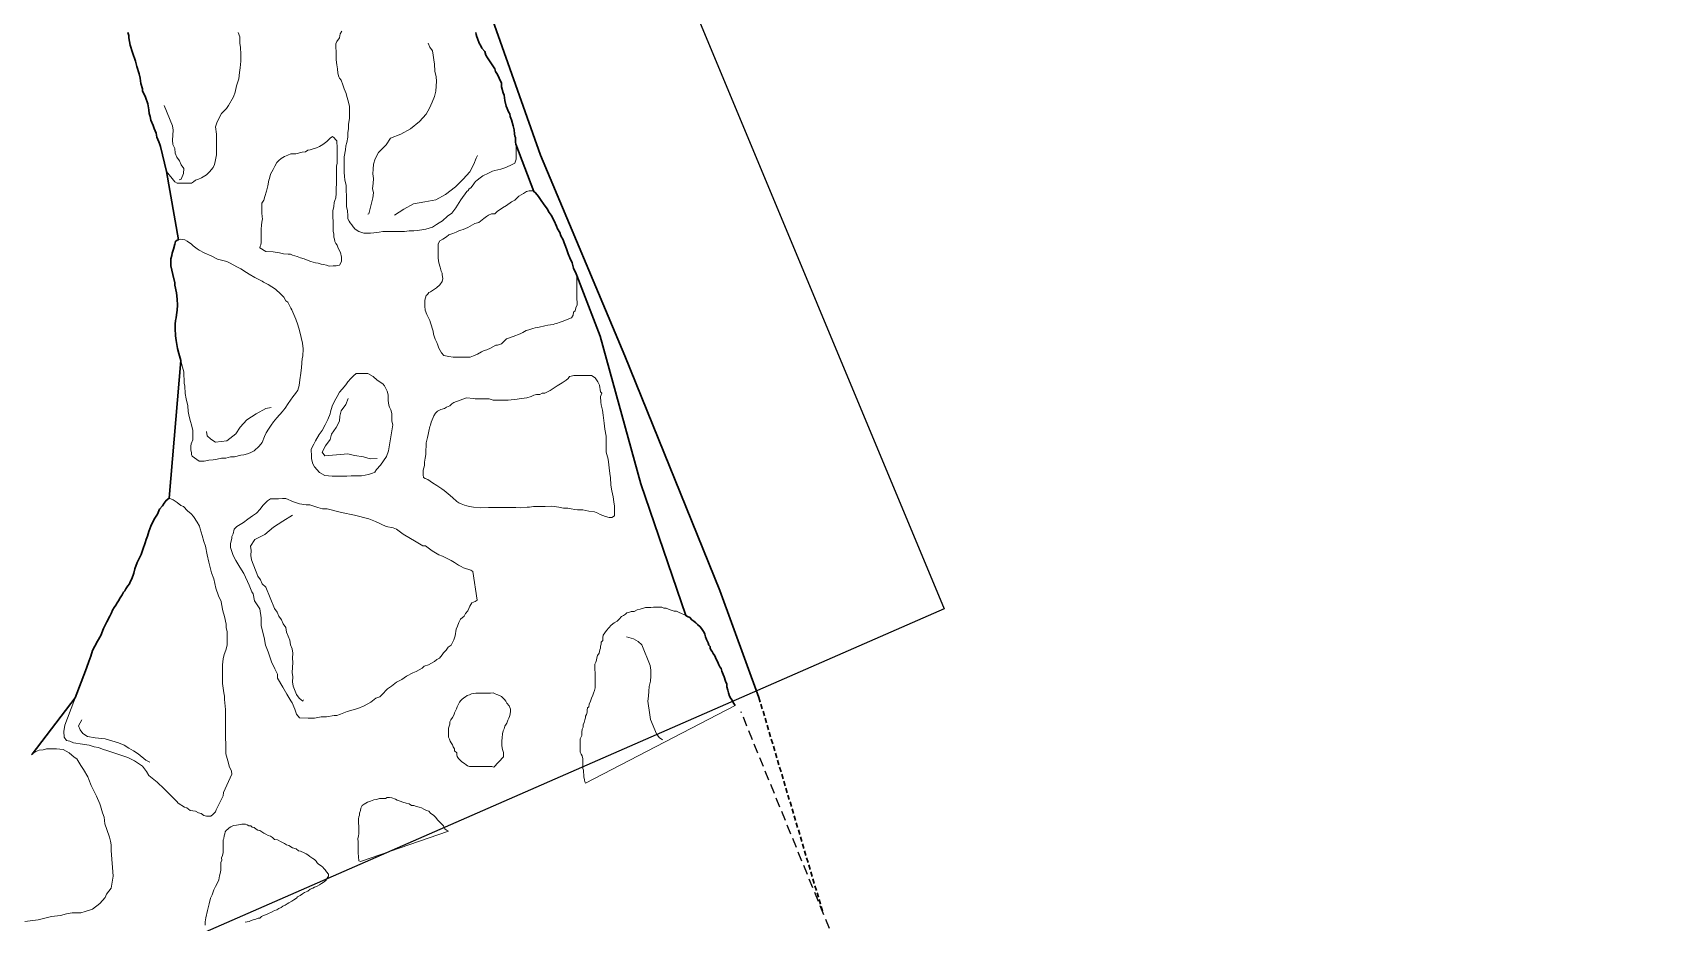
# Model space of a CAD drawing. Header units: millimetres. Extents: x -3113 to 15022, y -19591 to 4665.
# Drawn here: x 3356 to 5506, y -4431 to -3268 of the extents above; entities that cross this region are included whole.
import ezdxf

# ---------------------------------------------------------------- set-up
doc = ezdxf.new("R2010")
doc.units = ezdxf.units.MM
doc.header["$XCLIPFRAME"] = 2
doc.linetypes.add('HIDDEN', pattern=[9.525, 6.35, -3.175])
doc.linetypes.add('HIDDENX2', pattern=[19.05, 12.7, -6.35])
for name, color, linetype, lineweight in [('0A-detail', 7, 'Continuous', 18), ('0A-detail-detail', 7, 'Continuous', 13), ('0T-footprint', 251, 'Continuous', 30), ('0T-proposed', 7, 'Continuous', 25), ('0T-walltop', 7, 'Continuous', 30)]:
    doc.layers.add(name, color=color, linetype=linetype, lineweight=lineweight)
picture_1 = doc.add_image_def('image1.tif', size_in_pixel=(6668, 8809))

msp = doc.modelspace()

# ---------------------------------------------------------------- linework, layer by layer
at = {"layer": '0A-detail'}
for points in [[(3936.3, -3267.1), (3936.7, -3269.7), (3937.6, -3272.6), (3938.4, -3275.1), (3940.6, -3281.1), (3942.7, -3284.4), (3944, -3287.7), (3947.9, -3292), (3949.2, -3296.6), (3951.4, -3300.4), (3956.5, -3308), (3960.8, -3314.7), (3961.7, -3318.1), (3963.5, -3320.7), (3965.2, -3324), (3966.8, -3326.9), (3969.5, -3333.3), (3969.5, -3338.3), (3972.1, -3346), (3973, -3349.3), (3973.9, -3356.1), (3975.7, -3363.7), (3979.5, -3371.7), (3980.8, -3373.8), (3980.9, -3377.2), (3983, -3381.5), (3984.8, -3389.1), (3986.1, -3394.6), (3986.6, -3399.6), (3987, -3402.6), (3987.9, -3404.6), (3988, -3408), (3988, -3410.5), (3988.4, -3413.1), (3988.8, -3416.6), (3988.9, -3421.6), (3988.9, -3425.3), (3988.9, -3429.2), (3989, -3433), (3988.2, -3435.5), (3987.3, -3438.1), (3985.2, -3439), (3981, -3441.1), (3973.9, -3444.2), (3968.7, -3445.9), (3961.2, -3447.7), (3957.8, -3448.5), (3955.2, -3449.8), (3952.7, -3451.1), (3945.1, -3454.6), (3941.8, -3457.2), (3938, -3460.6), (3935.9, -3462.2), (3934.3, -3463.9), (3932.6, -3466.6), (3929.6, -3470.4), (3927.5, -3471.7), (3926.2, -3473.8), (3924.2, -3475.3), (3916.7, -3486.2), (3910, -3496.4), (3906.2, -3501.9), (3904.5, -3503.6), (3899.1, -3507.5), (3892.3, -3513.4), (3888.1, -3516.1), (3884.8, -3518.6), (3879.3, -3522), (3870.8, -3524.7), (3865.4, -3525.6), (3859.4, -3526.4), (3855.2, -3526.5), (3849, -3526.5), (3842.9, -3527.5), (3836.6, -3527.5), (3828.9, -3527.6), (3823.9, -3527.6), (3814.6, -3527.7), (3809.5, -3528.6), (3802.7, -3529.5), (3798.4, -3529.6), (3794.2, -3529.6), (3789.6, -3529.6), (3783.2, -3527.6), (3778.1, -3524.7), (3775.6, -3521.3), (3773.8, -3518.8), (3771.7, -3516.2), (3770.4, -3514.1), (3768.7, -3511.2), (3768.6, -3506.9), (3768.2, -3500.2), (3766.8, -3495.2), (3766.8, -3490.9), (3766.7, -3485.9), (3766.7, -3479.9), (3766.6, -3474.9), (3766.6, -3466.8), (3764.8, -3460.5), (3764.4, -3455), (3763.9, -3450.3), (3763.9, -3445.3), (3763.8, -3438), (3763.7, -3430), (3765.4, -3420.7), (3766.1, -3415.6), (3767.5, -3411.3), (3768.6, -3404.2), (3768.6, -3398.6), (3769.3, -3392.6), (3769.3, -3387.5), (3770.9, -3379.1), (3770.9, -3376.1), (3770.8, -3371.5), (3770.8, -3368.9), (3770.7, -3363.8), (3769, -3356.7), (3767.2, -3351.1), (3766.4, -3347), (3763.7, -3340.7), (3762.1, -3335.6), (3759.8, -3329.7), (3757.7, -3327.1), (3756.9, -3325), (3755.6, -3320.4), (3755.1, -3314.5), (3754.2, -3309.5), (3753.3, -3303.1), (3753.3, -3299.7), (3753.2, -3296.3), (3753.2, -3292.1), (3753.1, -3286.6), (3753.1, -3281.9), (3754.3, -3279), (3757.5, -3274.2), (3758.5, -3269.1), (3760.6, -3265.3)], [(3625.3, -3267), (3627.2, -3272.8), (3627.3, -3281.4), (3628.3, -3286.3), (3628.4, -3295.9), (3628.4, -3298.3), (3628.5, -3304.6), (3627.6, -3313.2), (3626.7, -3319.5), (3625.8, -3327.7), (3623, -3336.9), (3621.2, -3345.1), (3618.8, -3351.4), (3612.6, -3362.5), (3609.8, -3366.4), (3603.1, -3373.2), (3597.4, -3383.9), (3595.6, -3390.6), (3596.7, -3400.2), (3596.8, -3409.4), (3596.8, -3416.6), (3596.9, -3423.4), (3596.9, -3427.2), (3595, -3435.9), (3594.1, -3439.7), (3592.2, -3443.6), (3587.4, -3449.5), (3583.6, -3453.3), (3576.9, -3457.3), (3573, -3459.2), (3569.2, -3460.2), (3566.8, -3462.7), (3563.9, -3464.1), (3559.6, -3464.1), (3554.8, -3464.2), (3550, -3464.2), (3545.1, -3464.3), (3542.2, -3462.4), (3531.5, -3449), (3523.5, -3416.3), (3522.6, -3413.5), (3521.1, -3410.1), (3518.6, -3404.3), (3517.7, -3399), (3515.1, -3392.8), (3513.7, -3388.9), (3510.7, -3381.8), (3509.8, -3376.9), (3508.7, -3373.1), (3508.4, -3368.3), (3506.7, -3360.6), (3503.7, -3351.9), (3499.7, -3343.3), (3499.7, -3340.9), (3497.8, -3333.7), (3496.7, -3327), (3495.7, -3321.2), (3492.3, -3311.6), (3490.8, -3304.8), (3486.8, -3293.3), (3483.8, -3283.7), (3481.8, -3274.1), (3481.8, -3271.2), (3480.8, -3267.3)], [(3354.6, -4212.5), (3356.8, -4210.3), (3360.1, -4208.1), (3364.5, -4206.4), (3369.9, -4205.8), (3374.3, -4204.6), (3380.8, -4204.6), (3387.4, -4204.5), (3396.2, -4205.5), (3404, -4209.9), (3410.5, -4215.3), (3413.9, -4217.5), (3419.4, -4226.2), (3422.8, -4231.6), (3428.4, -4241.4), (3429.5, -4244.7), (3432.9, -4252.4), (3439.5, -4266.5), (3444, -4276.4), (3445.1, -4279.2), (3447.4, -4288.4), (3449.6, -4293.9), (3450.8, -4302.6), (3453.1, -4310.3), (3456.5, -4320.1), (3458.1, -4325.6), (3458.8, -4330), (3458.8, -4333.3), (3458.8, -4337.7), (3461.3, -4371.1), (3458.7, -4387), (3452.8, -4394.6), (3451.1, -4399), (3444.1, -4406.8), (3434.3, -4414.6), (3425, -4417.5), (3419, -4419.1), (3415.1, -4419.2), (3411.3, -4419.2), (3408, -4419.2), (3400.4, -4420.4), (3392.7, -4422.6), (3380.6, -4423.8), (3363.2, -4428.3), (3345.7, -4430.7)], [(3581.9, -4435.3), (3581.9, -4431), (3582.8, -4425.7), (3585, -4416), (3587, -4407.4), (3589, -4399.9), (3591.2, -4395.6), (3593.2, -4389.3), (3595.4, -4384.8), (3597.4, -4380.6), (3600, -4375.8), (3600.6, -4370.9), (3601.6, -4367.8), (3602.6, -4363.5), (3602.6, -4360.3), (3602.5, -4357), (3602.5, -4353.3), (3603.6, -4350.1), (3603.5, -4347.4), (3604.6, -4344.2), (3605.6, -4340.4), (3605.5, -4335.6), (3605.5, -4331.9), (3605.5, -4329.2), (3605.4, -4325.9), (3605.4, -4323.8), (3606.5, -4321.7), (3606.8, -4318.2), (3607.6, -4315.8), (3608, -4313.1), (3609.6, -4311.5), (3612.1, -4309.2), (3613.3, -4307.8), (3615.5, -4306.7), (3619.2, -4304.8), (3623, -4304.5), (3625.6, -4304.1), (3629.8, -4303.3), (3632.5, -4303.3), (3634.6, -4303.3), (3636.8, -4303.9), (3639, -4305.3), (3641.7, -4305.3), (3643.3, -4307), (3646, -4307.5), (3648.6, -4309.6), (3650.8, -4311.1), (3653.5, -4311.6), (3656.1, -4313.3), (3658.8, -4314.9), (3661.5, -4316.4), (3664.3, -4318), (3667.5, -4319), (3670.1, -4320.7), (3672.8, -4323.2), (3676.5, -4323.8), (3681.4, -4326.4), (3685.7, -4328.5), (3688.4, -4330.1), (3691.6, -4331.2), (3696.4, -4334.3), (3701.2, -4335.3), (3704, -4338), (3706.6, -4338.4), (3711.5, -4340.7), (3714.1, -4342.1), (3716.3, -4343.1), (3718.9, -4345.3), (3722.7, -4348.1), (3724.9, -4349.5), (3727.1, -4351.6), (3728.7, -4353.7), (3730.3, -4355.3), (3733.5, -4357.5), (3735.9, -4359.4), (3737.4, -4361.2), (3738.9, -4362.7), (3740.9, -4365.4), (3743.2, -4368.6), (3743.3, -4371.3), (3741.7, -4373.9), (3740.1, -4376.6), (3737.5, -4378.7), (3734.2, -4381), (3731.6, -4382.6), (3728.4, -4384.2), (3725.2, -4385.4), (3722.6, -4387), (3719.4, -4388), (3716.1, -4390.7), (3712, -4392.4), (3709.3, -4394.5), (3706.3, -4396.3), (3702.9, -4398.4), (3701.3, -4400), (3698.1, -4402.1), (3695.5, -4403.8), (3691.2, -4406), (3689.1, -4407.6), (3686.4, -4409.2), (3683.7, -4410.3), (3681.5, -4412.3), (3678.4, -4413.6), (3675.8, -4415.2), (3672.6, -4416.2), (3669.4, -4418), (3664.1, -4420.6), (3660.9, -4421.8), (3658.2, -4422.8), (3655.5, -4423.9), (3653.5, -4426), (3651.4, -4426), (3648.1, -4427.6), (3644.9, -4428.3), (3642.2, -4429.4), (3639.6, -4430.4), (3636.9, -4431.1), (3634.2, -4431.6)]]:
    msp.add_lwpolyline(points, dxfattribs=at)
for points in [[(3745.6, -3405.6), (3748.7, -3403.3), (3750.7, -3405), (3752.6, -3407.1), (3754.1, -3408.7), (3754.5, -3418.5), (3754.6, -3425.9), (3754.7, -3432.1), (3754.7, -3438.3), (3753.6, -3441.9), (3753.6, -3448.1), (3753.7, -3454.9), (3753.7, -3458.6), (3753.8, -3464.1), (3753.5, -3471.6), (3753.3, -3477.7), (3752.7, -3483.3), (3751.5, -3487), (3750.9, -3489.7), (3750.3, -3495), (3749.2, -3500.5), (3749.2, -3507.7), (3749.3, -3515.9), (3749.4, -3522.7), (3749.4, -3527.6), (3750.1, -3530.7), (3750.1, -3535), (3751, -3537.8), (3751.6, -3540.6), (3753, -3543.4), (3754.5, -3545.5), (3756, -3549.2), (3759.2, -3555), (3760.2, -3561.2), (3760.3, -3564.2), (3760.3, -3567), (3757.5, -3571.7), (3753.5, -3572.7), (3749.6, -3572.7), (3744.2, -3572.8), (3740.5, -3571.8), (3736.8, -3570.9), (3733.8, -3570.4), (3729.7, -3569.2), (3726.4, -3568.5), (3720.2, -3566.8), (3716.8, -3565.6), (3711.5, -3563.2), (3706.8, -3562), (3702.2, -3560.4), (3696, -3558.4), (3693.6, -3557.3), (3690.5, -3557.1), (3684.3, -3556.6), (3679.4, -3555.4), (3670.8, -3554.2), (3661.5, -3553.7), (3653.4, -3548.9), (3653.7, -3546.7), (3654.6, -3544.9), (3655.3, -3542.1), (3655.2, -3538.7), (3655.2, -3535.9), (3655.2, -3532.9), (3655.1, -3528.6), (3655.1, -3524.5), (3655.6, -3519.3), (3656.2, -3515.3), (3656.8, -3511), (3656.7, -3508.2), (3656.1, -3503.3), (3656, -3497.4), (3656, -3490.3), (3658.5, -3486.5), (3660.2, -3481.6), (3662, -3474.8), (3663.8, -3468), (3665.4, -3460.6), (3666.2, -3458.2), (3667.6, -3452.5), (3670.7, -3446.4), (3673, -3442), (3675.5, -3437.4), (3678.3, -3434.6), (3681.4, -3432.1), (3685.6, -3429.6), (3689.9, -3427.7), (3694.2, -3426), (3700.4, -3425.8), (3709, -3423.9), (3713.3, -3423.1), (3716.4, -3421.3), (3719.5, -3420.7), (3723.1, -3419.3), (3727.4, -3418.1), (3731.7, -3416.3), (3736.1, -3413.7), (3741, -3410)], [(3880.1, -3657.9), (3876.6, -3647), (3875.8, -3644), (3874.1, -3640.6), (3871.8, -3636), (3869.7, -3630.5), (3869.6, -3625.4), (3869.6, -3622), (3869.5, -3617.4), (3870.4, -3614.4), (3871.2, -3611.5), (3872.9, -3609.8), (3874.6, -3607.6), (3876.6, -3606.4), (3880.8, -3603.7), (3884.6, -3601.2), (3888.9, -3597.4), (3892.2, -3593), (3893, -3589.2), (3892.1, -3584.2), (3892.1, -3582), (3890.7, -3579.5), (3889.6, -3574.4), (3887.8, -3568.6), (3886.8, -3562.3), (3886.8, -3560.1), (3886.8, -3553.8), (3886.7, -3550), (3886.7, -3543.6), (3888.9, -3539.8), (3892.9, -3537.6), (3897.6, -3534.6), (3901, -3532), (3906.1, -3530.3), (3910.2, -3528.6), (3914.9, -3526.4), (3916.6, -3525.9), (3919.5, -3525.1), (3925.5, -3522.5), (3928.9, -3520.8), (3934.7, -3517.3), (3940.2, -3515.6), (3944.4, -3512.5), (3946.5, -3510.4), (3949.9, -3507.9), (3952.8, -3506.2), (3956.6, -3504.4), (3960.8, -3504.4), (3964.6, -3501), (3966.8, -3499.6), (3971, -3496.7), (3976.4, -3493.7), (3982.7, -3488.9), (3987, -3486.4), (3992.4, -3481.3), (3998.3, -3477.8), (4002.5, -3475.2), (4005.9, -3474.3), (4008.9, -3474.3), (4011.1, -3474.5), (4014, -3476.8), (4018.2, -3481.9), (4021.7, -3486.8), (4024.6, -3491.5), (4029.4, -3497.9), (4031.9, -3502.9), (4034.5, -3506.2), (4038.8, -3513.8), (4041.5, -3520.6), (4043.2, -3524), (4046.1, -3529), (4047.5, -3533.2), (4050.4, -3538.3), (4051.8, -3542.5), (4053.5, -3546.8), (4055.3, -3551.7), (4057, -3556.8), (4059.1, -3561.9), (4062.2, -3568.7), (4064, -3575.4), (4067.4, -3583), (4068.3, -3585.1), (4068.3, -3590.2), (4068.3, -3593.1), (4068.4, -3600.3), (4068.4, -3604.2), (4068.5, -3608.8), (4068.5, -3613.4), (4068.5, -3616.8), (4068.6, -3619), (4068.6, -3623.6), (4066.9, -3627.4), (4066.2, -3631.3), (4064, -3633.1), (4063.6, -3636.9), (4061.2, -3640.6), (4057.8, -3641.9), (4050.2, -3645), (4045.1, -3646.7), (4043, -3647.6), (4039.6, -3648.5), (4037.5, -3649.3), (4030.3, -3650.3), (4026.5, -3651.1), (4019, -3652.9), (4013.9, -3653.7), (4010.9, -3654.7), (4005.4, -3656.4), (4002, -3657.2), (3997.8, -3659.9), (3994, -3661.6), (3985.1, -3665), (3976.3, -3668.1), (3969.8, -3674.5), (3964.5, -3676.3), (3962.4, -3676.3), (3955.2, -3680.2), (3950.6, -3682.3), (3947.2, -3683.1), (3943.4, -3685.2), (3938.4, -3687.9), (3932.9, -3690.4), (3928.7, -3691.8), (3925.3, -3691.8), (3921, -3691.9), (3916.8, -3691.9), (3912.1, -3691.9), (3906.6, -3692), (3900.7, -3691.2), (3896.5, -3690.4), (3894.3, -3690), (3891, -3686.2), (3887.9, -3680.3), (3886.2, -3676.1), (3885.3, -3672.7), (3883.1, -3668.5), (3880.9, -3662)], [(3574.1, -3828.3), (3564.9, -3821.6), (3564, -3819.4), (3563.9, -3816.6), (3563.3, -3813.9), (3563.3, -3811.4), (3563.3, -3808.6), (3563.8, -3805.5), (3565.7, -3800), (3565.6, -3795.7), (3565.6, -3791.4), (3565.6, -3787.7), (3564.9, -3784.6), (3563.9, -3780.6), (3562.8, -3776.2), (3561.1, -3769.8), (3559.7, -3763), (3559.1, -3755.6), (3557.2, -3746.5), (3555.8, -3739.7), (3555.1, -3729.8), (3554.5, -3726.1), (3553.8, -3711.3), (3551.2, -3702.1), (3549.9, -3696.5), (3547.4, -3687.3), (3545.5, -3680.6), (3544.1, -3670.1), (3542.9, -3663.9), (3542.8, -3654.7), (3542.7, -3648.9), (3543.3, -3643.9), (3543.8, -3640.5), (3544.5, -3636.8), (3545.1, -3630.7), (3545.6, -3623.9), (3545.1, -3616.1), (3544.2, -3607.8), (3542.3, -3598), (3542.2, -3594.6), (3539.6, -3583.8), (3537.1, -3572.4), (3537, -3563.5), (3538.2, -3559.1), (3538.8, -3555.8), (3540.3, -3550.5), (3542.1, -3544), (3542.9, -3540.6), (3545.1, -3539.1), (3549.1, -3537.5), (3555.3, -3538.5), (3558.4, -3540.4), (3564, -3544.1), (3566.2, -3546.3), (3571.4, -3550.2), (3573.9, -3551.8), (3580.4, -3555.4), (3590.6, -3560), (3598, -3563.6), (3610.1, -3566.9), (3614.8, -3568.9), (3623.4, -3573.9), (3628.4, -3576.5), (3635.8, -3581.4), (3639.5, -3583.2), (3647, -3587.7), (3656.3, -3592.4), (3658.1, -3593.8), (3664.3, -3596.9), (3669.3, -3599.9), (3673.9, -3602.9), (3681.1, -3609.6), (3684.8, -3613.3), (3687.3, -3618.3), (3689.9, -3620.1), (3694.2, -3627.7), (3695.4, -3629.9), (3698, -3636), (3700.5, -3642.2), (3703, -3649.5), (3705.3, -3657.2), (3707.5, -3666.1), (3709.4, -3673.6), (3710.1, -3680.9), (3709.6, -3690.8), (3709, -3693.9), (3708.1, -3705.6), (3707.3, -3713), (3705.6, -3721.6), (3705, -3729.3), (3703.2, -3735.2), (3700.1, -3739.6), (3696.5, -3743.9), (3690.4, -3752.7), (3686.7, -3758.8), (3684.3, -3761.3), (3683.1, -3763.1), (3675.7, -3771.3), (3671.2, -3776.8), (3668.5, -3781.2), (3664.9, -3786.2), (3661.8, -3791.1), (3659.4, -3796), (3656.3, -3803.5), (3652.7, -3808.4), (3645.9, -3814.7), (3641, -3817.2), (3637.4, -3818.4), (3632.5, -3819.7), (3628.8, -3820.4), (3620.1, -3822.3), (3615.2, -3822.3), (3609, -3824.3), (3603.5, -3824.3), (3597.5, -3825.4), (3592.4, -3826.2), (3586.9, -3826.9), (3580.7, -3828.3)], [(3821.9, -3814.4), (3819.1, -3822.1), (3811.5, -3833.3), (3806.2, -3839.1), (3803.9, -3842.4), (3800.1, -3844.4), (3795.2, -3845.4), (3791.4, -3846.4), (3786.6, -3847.4), (3780.8, -3847.4), (3773.1, -3847.5), (3767.3, -3847.6), (3754.8, -3847.7), (3748, -3847.7), (3738.4, -3846.9), (3731.7, -3843.1), (3724.8, -3835.4), (3722.9, -3831.7), (3720.9, -3824.9), (3720.9, -3819.1), (3720.8, -3815.3), (3720.8, -3812.4), (3724, -3805.7), (3726.4, -3801.7), (3731.2, -3793), (3735, -3788.2), (3738.8, -3780.4), (3742.6, -3773.7), (3745.4, -3766), (3745.9, -3763.6), (3748.2, -3756.2), (3751, -3749.5), (3754.8, -3743.7), (3757.6, -3737.8), (3761.2, -3733.7), (3766.2, -3728.2), (3768.6, -3724.2), (3772.5, -3719.9), (3776.2, -3716.5), (3779.6, -3713.5), (3785.8, -3713.5), (3790.2, -3713.5), (3795, -3713.4), (3801.8, -3717.2), (3807.1, -3722), (3814.4, -3726.7), (3816.4, -3729.6), (3820.3, -3736.4), (3821.3, -3741.2), (3821.3, -3743.6), (3821.3, -3748.9), (3822.4, -3754.7), (3823.3, -3757.5), (3824.8, -3760.8), (3826.3, -3765.7), (3826.3, -3771.4), (3826.4, -3775.8), (3827.4, -3780.6)], [(3924.1, -3745.1), (3932.9, -3746), (3935.1, -3746.7), (3946.5, -3746.6), (3953.7, -3746.6), (3958.8, -3748.2), (3963.4, -3748.2), (3967.7, -3748.1), (3973.1, -3748.1), (3978.3, -3748.1), (3982.5, -3748), (3987.1, -3747.2), (3996, -3746.2), (4002.8, -3745.3), (4008.7, -3743.6), (4012.1, -3741.8), (4015.5, -3740.9), (4019.8, -3740.9), (4023.1, -3739.2), (4026.5, -3739.2), (4029.8, -3737.5), (4033.2, -3735.8), (4037.4, -3733.1), (4042.5, -3729.7), (4049.2, -3725.4), (4054.3, -3722), (4056.8, -3719.8), (4058.9, -3717.3), (4061, -3716.8), (4064.3, -3716), (4069.4, -3715.9), (4074.5, -3715.9), (4079.5, -3715.8), (4082.1, -3715.8), (4087.6, -3716.2), (4092.4, -3719.1), (4095.8, -3724.2), (4097.9, -3728.8), (4099.2, -3737.3), (4101, -3739.3), (4099.3, -3743.7), (4099.8, -3750.9), (4100.3, -3754.5), (4102.1, -3761.3), (4102.9, -3768.1), (4103.9, -3778.5), (4104.8, -3786.3), (4106.6, -3795.6), (4106.6, -3803.6), (4106.7, -3811.3), (4106.8, -3816.3), (4109.4, -3825.7), (4110.3, -3832.9), (4111.2, -3840.9), (4112.1, -3847.2), (4112.2, -3849.3), (4113, -3859.4), (4114, -3867.1), (4115.8, -3874.7), (4116.6, -3881.5), (4117.6, -3887), (4117.6, -3891.6), (4117.7, -3894.6), (4117.7, -3896.7), (4117.7, -3899.7), (4114.3, -3901.8), (4110.5, -3901.9), (4105.8, -3900.7), (4102.4, -3899.3), (4098.7, -3898), (4095.7, -3896), (4091.4, -3894.3), (4084.2, -3893.6), (4076.1, -3892), (4072.3, -3892), (4069.3, -3892), (4065.5, -3891.3), (4060.8, -3890.4), (4056.6, -3889.6), (4050.7, -3889.7), (4044.8, -3888.1), (4035.8, -3887.2), (4027, -3887.3), (4021.1, -3887.4), (4015.1, -3887.4), (4011.7, -3887.5), (4006.2, -3888.4), (4003.3, -3888.4), (3994, -3889.3), (3988.4, -3888.6), (3979.5, -3888.6), (3975.3, -3888.7), (3964.3, -3888.8), (3952.5, -3888.9), (3942.3, -3889), (3933, -3888.2), (3927.9, -3887.4), (3924.5, -3886.5), (3921.1, -3885.8), (3916.9, -3884.1), (3913.8, -3882.8), (3911.3, -3880.9), (3905.8, -3875.7), (3899.8, -3870.7), (3894.7, -3866.5), (3891.6, -3864.5), (3887.9, -3861.8), (3885.3, -3859.8), (3879.4, -3856.6), (3873.4, -3852.3), (3870, -3850.6), (3867.8, -3849.5), (3867.4, -3846.1), (3867.4, -3839.7), (3869, -3833.7), (3869, -3829.5), (3869.7, -3824.4), (3870.6, -3819.3), (3870.5, -3813.8), (3871.3, -3808.3), (3871.2, -3804.1), (3872.9, -3797.3), (3873.7, -3793), (3874.5, -3788.8), (3876.1, -3782.9), (3877, -3780.8), (3877.8, -3777), (3880.3, -3770.9), (3881.1, -3768.8), (3883.2, -3765.5), (3886.1, -3762.9), (3890.3, -3760.7), (3895.1, -3759), (3897.9, -3757.3), (3900, -3756.4), (3902.2, -3755.5), (3904.7, -3753), (3907.2, -3751.3)], [(3606.1, -4261.7), (3605.5, -4266.1), (3601.1, -4275), (3596.5, -4284.3), (3595.4, -4287), (3592.1, -4290.4), (3589.3, -4292.6), (3583.8, -4292.6), (3580, -4291.6), (3576.7, -4289.4), (3573.4, -4288.3), (3569.1, -4286.2), (3562.5, -4285.1), (3558, -4281.9), (3554.7, -4280.9), (3546.4, -4275.5), (3544.8, -4273.3), (3540.9, -4269.5), (3530.4, -4259.1), (3528.2, -4256.9), (3519.3, -4248.3), (3508.4, -4239.6), (3505, -4234.2), (3499.9, -4227.1), (3489.5, -4220.1), (3480.7, -4215.8), (3454.4, -4207.2), (3447.7, -4205.1), (3442.2, -4202.9), (3436.7, -4201.9), (3430.2, -4199.7), (3421.4, -4198.3), (3409.8, -4196.7), (3404.9, -4194.6), (3400.5, -4193.5), (3397.2, -4189.1), (3397.1, -4182), (3398.2, -4173.7), (3425.4, -4102.3), (3427.1, -4097.9), (3429.7, -4090.1), (3432.3, -4083.1), (3434.5, -4075.9), (3437.7, -4070.4), (3441, -4063.7), (3445.3, -4056.1), (3449, -4047.3), (3453.3, -4038.4), (3457.2, -4030.8), (3459.3, -4026.4), (3460.8, -4023), (3462.9, -4019.7), (3465, -4016.4), (3466.8, -4013.7), (3468.3, -4010.9), (3470.6, -4007.1), (3473.3, -4003.2), (3475.1, -3999.5), (3476.6, -3997.7), (3478.1, -3995), (3480.9, -3991.1), (3483.1, -3988.8), (3483.6, -3986.1), (3485.9, -3982.2), (3488.4, -3974.6), (3489.9, -3969.1), (3493.1, -3960.9), (3495.9, -3954.7), (3498, -3950.3), (3500.2, -3943.8), (3503.4, -3935), (3504.5, -3930.5), (3506.6, -3926.1), (3508.2, -3920.2), (3510.9, -3913), (3515.1, -3904.1), (3519.5, -3897.5), (3522.3, -3891), (3526, -3886.6), (3528.1, -3883.2), (3530.8, -3879.4), (3534.7, -3876.6), (3540.2, -3878.7), (3545.2, -3882.4), (3550.1, -3886.3), (3553.4, -3887.4), (3558.9, -3892.9), (3563.4, -3897.1), (3566.7, -3900.4), (3571.6, -3908), (3574.4, -3913), (3575.5, -3916.8), (3577.8, -3925.5), (3580.1, -3933.2), (3582.3, -3939.2), (3584.6, -3950.6), (3586.9, -3960.5), (3590.4, -3974.3), (3593.1, -3982.3), (3596, -3994.4), (3599.3, -4004.3), (3602.7, -4011.9), (3603.2, -4014.7), (3605, -4023.9), (3607.3, -4031.6), (3609.6, -4041.4), (3609.6, -4045.8), (3610.8, -4051.3), (3610.8, -4057.4), (3610.8, -4060.6), (3610.9, -4068.8), (3608.8, -4075.4), (3606.6, -4080.9), (3605.6, -4086.9), (3604.6, -4094.6), (3604.6, -4098.4), (3604.6, -4101.2), (3604.7, -4108.9), (3604.8, -4119.2), (3606.5, -4131.3), (3607.1, -4135.7), (3607.2, -4140.1), (3608.4, -4153.2), (3608.6, -4172.9), (3608.6, -4181.7), (3608.7, -4192.7), (3608.8, -4196), (3608.8, -4204.7), (3608.9, -4211.3), (3612.3, -4223.4), (3613.5, -4227.2), (3616.2, -4233.7), (3616.8, -4237.5)], [(3932.3, -3972.5), (3937.7, -4010.1), (3935.1, -4011.9), (3930.9, -4013.6), (3928.1, -4017.7), (3925.8, -4023.9), (3922.5, -4027.4), (3920.8, -4030.9), (3916.2, -4034.9), (3914, -4039.4), (3912.3, -4043.9), (3910.6, -4048.1), (3909, -4056.7), (3907.4, -4061.8), (3904, -4068.7), (3899.7, -4071.4), (3897.2, -4075.6), (3893.8, -4079), (3892.1, -4081.6), (3888.7, -4086), (3885.3, -4087.7), (3881.9, -4090.3), (3874.2, -4094.6), (3868.3, -4096.5), (3865.7, -4099.1), (3858, -4103.4), (3853.8, -4105.1), (3845.2, -4109.5), (3839.3, -4113.8), (3832.5, -4117.3), (3825.7, -4122.4), (3820.5, -4126), (3812.9, -4133.8), (3810.4, -4136.3), (3805.3, -4138.1), (3798.5, -4143.3), (3789.9, -4148.5), (3781.5, -4152), (3767.8, -4155.6), (3759.2, -4159.1), (3754.2, -4160.8), (3750.7, -4160.8), (3740.5, -4162.6), (3733.6, -4162.7), (3725, -4164.5), (3719, -4164.5), (3716.5, -4164.5), (3705.3, -4163.8), (3701.6, -4159), (3699.3, -4152.8), (3695.7, -4144.2), (3694, -4141.7), (3688.8, -4133.2), (3683.5, -4123.7), (3676.6, -4111.9), (3676.6, -4106.7), (3673.1, -4099.9), (3668.6, -4090.6), (3664.3, -4077.7), (3660.8, -4069.1), (3659, -4059), (3655.4, -4043.6), (3655.3, -4033.3), (3653.5, -4021.3), (3646.6, -4011.1), (3644.8, -4001.7), (3643, -3999.1), (3639.5, -3990.6), (3632.6, -3975.2), (3627.3, -3966.7), (3622.1, -3958.2), (3618.7, -3951.4), (3615.1, -3941.1), (3615, -3936), (3616.8, -3929.1), (3616.7, -3926.6), (3618.4, -3923.2), (3620, -3917.1), (3623.4, -3913.7), (3632, -3908.5), (3637.8, -3904.1), (3643.9, -3899.8), (3649, -3896.3), (3654, -3891.1), (3657.5, -3886), (3663.6, -3880.2), (3667.6, -3877.3), (3671.9, -3877.2), (3677.9, -3877.2), (3683.1, -3877.1), (3687.3, -3877.1), (3697.6, -3881.4), (3705.3, -3883.8), (3714, -3885.4), (3719.1, -3885.4), (3729.4, -3888.7), (3735.3, -3890.4), (3741.4, -3890.3), (3760.3, -3895.3), (3777.4, -3898.6), (3796.3, -3903.5), (3804.9, -3906.9), (3818.6, -3913.6), (3828, -3915.2), (3832.4, -3916.9), (3841, -3923.7), (3858.2, -3933.8), (3866.9, -3938.9), (3870.3, -3938.8), (3878.9, -3945.6), (3887.5, -3950.7), (3892.7, -3952.3), (3896.1, -3954), (3903.8, -3958.2), (3908.2, -3960.8), (3913.3, -3964.1), (3916.8, -3965.8), (3920.2, -3967.5), (3929.6, -3970.8)], [(4143.2, -4025), (4147.4, -4022.8), (4151.2, -4021.7), (4155.5, -4020.6), (4158.1, -4019.4), (4161.9, -4019.4), (4165.1, -4019.4), (4168.8, -4019.3), (4171.5, -4019.3), (4174.7, -4019.3), (4177.4, -4019.3), (4179.5, -4019.2), (4182.2, -4020.3), (4185.4, -4020.3), (4188.1, -4022), (4191.8, -4022.9), (4195.6, -4024.5), (4198.8, -4024.5), (4202.4, -4026.3), (4205.3, -4027.6), (4209, -4029.2), (4213.3, -4031.4), (4216, -4032.8), (4218.7, -4035.7), (4221.4, -4037.7), (4224.1, -4039.7), (4226.3, -4041.7), (4229.5, -4045.1), (4231.6, -4047.2), (4233.3, -4049.8), (4234.9, -4052.5), (4236, -4054.6), (4236.5, -4057.8), (4238.2, -4061.5), (4240, -4065.8), (4240.9, -4069), (4242.6, -4070.6), (4242.6, -4072.8), (4243.7, -4074.9), (4245.4, -4077.4), (4246.9, -4079.6), (4249.1, -4082.8), (4250.7, -4087.1), (4252.3, -4090.3), (4254.2, -4094.6), (4255.6, -4097.3), (4257.2, -4099.3), (4257.9, -4103), (4260, -4107.3), (4261.1, -4110.5), (4262.7, -4115.9), (4264.4, -4120.1), (4264.4, -4123.4), (4266.1, -4127.6), (4266.6, -4131.4), (4268.2, -4135.5), (4269.9, -4138.8), (4271.5, -4140.9), (4273.1, -4144.1), (4275.4, -4147.8), (4079.5, -4249.6), (4078.8, -4247.6), (4078.4, -4245.3), (4077.3, -4241.1), (4077.3, -4238.3), (4077.2, -4235.7), (4077.2, -4232.5), (4076.1, -4230.4), (4076.1, -4227.7), (4076.1, -4225), (4076, -4220.2), (4076, -4217.5), (4075.3, -4213.8), (4073.8, -4211.6), (4072.7, -4209), (4072.7, -4206.3), (4072.7, -4203.6), (4072.6, -4200.9), (4072.6, -4198.8), (4072.6, -4196.2), (4072.5, -4191.3), (4074.7, -4187), (4074.7, -4182.8), (4075.1, -4179), (4076.7, -4176.3), (4076.7, -4173.1), (4077.8, -4169.9), (4078.7, -4166.7), (4079.8, -4164), (4079.8, -4161.8), (4080.9, -4159.7), (4081.9, -4156.5), (4081.9, -4153.8), (4082.4, -4151.1), (4084, -4149.5), (4084.3, -4146.3), (4086, -4142.1), (4087.6, -4138.3), (4089.1, -4134.5), (4090.2, -4131.9), (4091.6, -4128.4), (4092.2, -4124.8), (4092.2, -4122.2), (4092.2, -4119.5), (4092.2, -4116.8), (4092.1, -4114.1), (4092.1, -4110.9), (4092.1, -4107.2), (4092.1, -4104.5), (4092, -4101.3), (4092, -4097), (4092, -4093.8), (4093, -4091.2), (4094.1, -4088.5), (4094.5, -4085.6), (4095.2, -4082.6), (4097.7, -4079.4), (4098.3, -4075.1), (4099.3, -4073), (4099.3, -4070.3), (4100.3, -4067.7), (4100.3, -4064.9), (4102.4, -4062.7), (4102.4, -4059), (4102.8, -4055.8), (4105, -4052.6), (4107, -4049.9), (4110.2, -4046.2), (4113.4, -4042.9), (4117.2, -4039.7), (4120.9, -4037.5), (4123.9, -4034.7), (4126.7, -4031.5), (4129.4, -4029.9), (4132.1, -4028.3), (4133.6, -4026.7), (4136.4, -4026.1), (4139.5, -4025)], [(3972.3, -4215.2), (3959.6, -4228.7), (3956.9, -4227.7), (3954.8, -4227.7), (3952.1, -4227.7), (3949.4, -4227.7), (3947.3, -4227.8), (3944.6, -4227.8), (3941.4, -4227.8), (3937.2, -4227.8), (3933.4, -4227.9), (3930.7, -4227.9), (3928, -4227.9), (3925.4, -4226.8), (3923.5, -4225.5), (3921.5, -4223.7), (3917.8, -4221.6), (3915.1, -4218.9), (3913.5, -4217.4), (3911.9, -4214.8), (3911.3, -4212.6), (3911.3, -4209.9), (3908.1, -4207.3), (3908.1, -4204.6), (3906.3, -4201.9), (3905.5, -4199.2), (3903.7, -4196.6), (3902.6, -4194.5), (3901.5, -4191.8), (3900.4, -4189.2), (3900.4, -4186.5), (3900.4, -4183.9), (3900.3, -4180.6), (3900.3, -4177.4), (3901.4, -4174.7), (3902.1, -4172.2), (3902.3, -4169.4), (3903.4, -4166.6), (3905.5, -4163.4), (3907.7, -4159.7), (3908.1, -4157.5), (3909.7, -4154.9), (3910.8, -4152.2), (3911.9, -4149.5), (3912.8, -4146.8), (3914.6, -4143.5), (3916.5, -4141.4), (3917.8, -4139.9), (3920.3, -4137.7), (3922.4, -4136.6), (3925, -4134.9), (3927.7, -4133.8), (3930.3, -4132.7), (3932.5, -4132.2), (3936.3, -4131.6), (3938.4, -4131.6), (3941, -4131.6), (3943.7, -4131.6), (3946.9, -4131.6), (3950.2, -4131.5), (3953.4, -4131.5), (3955.5, -4131.5), (3958.7, -4131.4), (3961.3, -4132.4), (3963.5, -4133.5), (3966.9, -4134.9), (3969.9, -4136.1), (3972.1, -4138.2), (3973.8, -4139.8), (3975.3, -4142), (3976.9, -4144.7), (3979.7, -4148.4), (3981.4, -4152.5), (3981.4, -4155.3), (3981.1, -4159), (3980.4, -4162.2), (3979.3, -4164.4), (3978.2, -4167.1), (3976.7, -4170.9), (3974.1, -4175.1), (3973, -4178.3), (3971.9, -4181), (3971, -4184.8), (3970.4, -4190.1), (3970, -4194.3), (3970, -4197.1), (3970, -4200.8), (3971.2, -4205.6), (3972.2, -4209.3), (3972.2, -4212.5)], [(3785.4, -4352.1), (3783.2, -4351.1), (3782.6, -4345.8), (3782.1, -4340.5), (3782.1, -4337.3), (3782, -4333.6), (3782, -4328.7), (3782, -4326.1), (3781.9, -4322.3), (3782.4, -4318.5), (3782.9, -4315.8), (3782.8, -4312.6), (3782.8, -4308.9), (3782.8, -4305.7), (3782.7, -4301.9), (3782.7, -4298.2), (3782.7, -4296), (3783.1, -4293.7), (3783.7, -4291.2), (3783.7, -4288.6), (3785.3, -4285.4), (3785.8, -4282.1), (3787.2, -4278.7), (3790, -4276.9), (3794.3, -4274.4), (3798.2, -4272.9), (3802.8, -4271.2), (3806, -4270.7), (3810.2, -4269.6), (3813.4, -4269.6), (3817.7, -4269.5), (3820.3, -4268.4), (3823.1, -4268.4), (3826.3, -4268.7), (3831.1, -4270.5), (3833.3, -4271.6), (3837.1, -4273), (3840.6, -4274.3), (3845, -4275.7), (3848.8, -4276.7), (3852, -4278.8), (3855.2, -4278.8), (3858.4, -4279.9), (3862.1, -4280.9), (3865, -4281.9), (3868.2, -4283.4), (3871.4, -4285.1), (3874.6, -4286.1), (3876.7, -4288.8), (3881, -4292), (3883.6, -4294.6), (3885.9, -4297.3), (3887.5, -4299.4), (3888.9, -4300.6), (3891.5, -4303.1), (3894, -4305.2), (3894.5, -4307.3), (3895.5, -4309.1), (3897.7, -4311.1), (3900.5, -4312.2)]]:
    msp.add_lwpolyline(points, close=True, dxfattribs=at)
at = {"layer": '0A-detail-detail'}
for points in [[(3873.8, -3280.9), (3876, -3286.2), (3879.5, -3291), (3880.4, -3296.9), (3881.2, -3302.8), (3882, -3308.8), (3882.6, -3317.9), (3884, -3325.1), (3884.8, -3331), (3883.8, -3343.9), (3882, -3350.9), (3878.8, -3358.5), (3875.6, -3366), (3871.1, -3374.1), (3862.5, -3383.8), (3850.7, -3393.2), (3837.9, -3400), (3824.5, -3405.4), (3818.6, -3414.1), (3808.7, -3424.3), (3804.2, -3432.4), (3802.3, -3439.4), (3801.8, -3445.8), (3801.3, -3452.3), (3802.2, -3458.2), (3801.6, -3464.6), (3801.1, -3471.1), (3802, -3477), (3801.5, -3483.4), (3799.6, -3490.4), (3797.8, -3497.4), (3795.9, -3504.4), (3794.6, -3504.9)], [(3528.4, -3362.7), (3539.2, -3389.3), (3540, -3395.1), (3539, -3407.9), (3539.8, -3413.8), (3542, -3419.1), (3542.8, -3425), (3544.9, -3430.3), (3548.4, -3435.1), (3550.6, -3440.4), (3554.1, -3445.2), (3553.6, -3451.6), (3550.4, -3459), (3547.7, -3460.1)], [(3829.5, -3506.4), (3841.8, -3498.3), (3854.7, -3491.5), (3869.2, -3488.8), (3883.6, -3486), (3896.5, -3479.3), (3909.6, -3469.3), (3919.5, -3459), (3928.1, -3449.3), (3933.4, -3439.4), (3936.6, -3431.8), (3938.2, -3428.1)], [(3583.6, -3789.3), (3584.4, -3795.1), (3589.2, -3799.4), (3595.4, -3803.1), (3610.3, -3801.7), (3622, -3792.3), (3627.8, -3783.8), (3636.3, -3774.1), (3648.5, -3766.1), (3661.2, -3759.4), (3668.4, -3758)], [(3769.1, -3746.3), (3765.9, -3753.8), (3760, -3762.4), (3758.2, -3769.4), (3757.7, -3775.9), (3753.2, -3784), (3747.3, -3792.6), (3745.4, -3799.6), (3739.6, -3808.2), (3735, -3816.3), (3738.6, -3821.1), (3753.6, -3819.7), (3768.6, -3818.3), (3777.5, -3820.9), (3789, -3822.5), (3797.9, -3825.1), (3807, -3824.6)], [(3696, -3898.6), (3683.7, -3906.6), (3671.5, -3914.7), (3659.9, -3924), (3647.1, -3930.8), (3641.3, -3939.3), (3642.1, -3945.2), (3641.6, -3951.6), (3642.4, -3957.4), (3651, -3978.7), (3654.5, -3983.5), (3656.7, -3988.8), (3661.5, -3993), (3672.8, -4021), (3676.3, -4025.8), (3678.5, -4031.1), (3681.9, -4035.9), (3684.1, -4041.2), (3687.6, -4046), (3688.4, -4051.8), (3692.7, -4062.5), (3693.5, -4068.3), (3695.7, -4073.6), (3696.5, -4079.5), (3696, -4085.9), (3696.8, -4091.8), (3696.3, -4098.1), (3695.8, -4104.5), (3696.7, -4110.4), (3696.2, -4116.8), (3697, -4122.7), (3701.3, -4133.3), (3704.8, -4138.1), (3709.6, -4142.3), (3710.4, -4140.5)], [(4133.5, -4057.8), (4142.4, -4060.5), (4148.6, -4064.2), (4153.5, -4068.5), (4164.4, -4095.5), (4165.2, -4101.5), (4165.3, -4109.3), (4164.8, -4115.8), (4162.9, -4122.8), (4162.4, -4129.3), (4161.9, -4135.8), (4161.4, -4142.3), (4162.2, -4148.2), (4163.1, -4154.1), (4163.9, -4160.1), (4164.7, -4166), (4172.4, -4184.9), (4175.9, -4189.7), (4180.2, -4192.7)], [(3420.7, -4166.4), (3416.2, -4174.5), (3418.4, -4179.8), (3421.9, -4184.6), (3428, -4188.3), (3438.1, -4190.3), (3450.9, -4191.4), (3468.5, -4196.6), (3476, -4199.8), (3482.2, -4203.5), (3488.3, -4207.2), (3494.4, -4210.9), (3504.1, -4219.4), (3509.7, -4221.8)]]:
    msp.add_lwpolyline(points, dxfattribs=at)
at = {"layer": '0T-footprint'}
msp.add_lwpolyline([(3455.4, -1975.8), (3482, -2064), (3517.3, -2183.5), (3625.4, -2393.1), (3722.3, -2628.4), (3755.6, -2718.8), (3804.9, -2863.9), (3950.4, -3229), (4020.9, -3427.5), (4131.2, -3690.2), (4255.6, -3997.2), (4306.5, -4137.2)], dxfattribs=at)
at = {"layer": '0T-footprint', "linetype": 'HIDDEN'}
msp.add_lwpolyline([(4306.5, -4137.2), (4390.6, -4419.5)], dxfattribs=at)
at = {"layer": '0T-proposed', "linetype": 'HIDDENX2'}
msp.add_lwpolyline([(820.3, -5375), (2100.6, -8535.8), (5505.6, -7156.5), (4283.3, -4156.1)], dxfattribs=at)
at = {"layer": '0T-walltop'}
for points in [[(3355.7, -4211.4), (3411.8, -4138), (3425.4, -4102.3), (3427.1, -4097.9), (3429.7, -4090.1), (3432.3, -4083.1), (3434.5, -4075.9), (3437.7, -4070.4), (3441, -4063.7), (3445.3, -4056.1), (3449, -4047.3), (3453.3, -4038.4), (3457.2, -4030.8), (3459.3, -4026.4), (3460.8, -4023), (3462.9, -4019.7), (3465, -4016.4), (3466.8, -4013.7), (3468.3, -4010.9), (3470.6, -4007.1), (3473.3, -4003.2), (3475.1, -3999.5), (3476.6, -3997.7), (3478.1, -3995), (3480.9, -3991.1), (3483.1, -3988.8), (3483.6, -3986.1), (3485.9, -3982.2), (3488.4, -3974.6), (3489.9, -3969.1), (3493.1, -3960.9), (3495.9, -3954.7), (3498, -3950.3), (3500.2, -3943.8), (3503.4, -3935), (3504.5, -3930.5), (3506.6, -3926.1), (3508.2, -3920.2), (3510.9, -3913), (3515.1, -3904.1), (3519.5, -3897.5), (3522.3, -3891), (3526, -3886.6), (3528.1, -3883.2), (3530.8, -3879.4), (3534.7, -3876.6), (3549.9, -3696.5), (3547.4, -3687.3), (3545.5, -3680.6), (3544.1, -3670.1), (3542.9, -3663.9), (3542.8, -3654.7), (3542.7, -3648.9), (3543.3, -3643.9), (3543.8, -3640.5), (3544.5, -3636.8), (3545.1, -3630.7), (3545.6, -3623.9), (3545.1, -3616.1), (3544.2, -3607.8), (3542.3, -3598), (3542.2, -3594.6), (3539.6, -3583.8), (3537.1, -3572.4), (3537, -3563.5), (3538.2, -3559.1), (3538.8, -3555.8), (3540.3, -3550.5), (3542.1, -3544), (3542.9, -3540.6), (3545.1, -3539.1), (3547.1, -3538.3), (3531.5, -3449), (3523.5, -3416.3), (3522.6, -3413.5), (3521.1, -3410.1), (3518.6, -3404.3), (3517.7, -3399), (3515.1, -3392.8), (3513.7, -3388.9), (3510.7, -3381.8), (3509.8, -3376.9), (3508.7, -3373.1), (3508.4, -3368.3), (3506.7, -3360.6), (3503.7, -3351.9), (3499.7, -3343.3), (3499.7, -3340.9), (3497.8, -3333.7), (3496.7, -3327), (3495.7, -3321.2), (3492.3, -3311.6), (3490.8, -3304.8), (3486.8, -3293.3), (3483.8, -3283.7), (3481.8, -3274.1), (3481.8, -3271.2), (3480.8, -3267.3)], [(4275.4, -4147.8), (4273.1, -4144.1), (4271.5, -4140.9), (4269.9, -4138.8), (4268.2, -4135.5), (4266.6, -4131.4), (4266.1, -4127.6), (4264.4, -4123.4), (4264.4, -4120.1), (4262.7, -4115.9), (4261.1, -4110.5), (4260, -4107.3), (4257.9, -4103), (4257.2, -4099.3), (4255.6, -4097.3), (4254.2, -4094.6), (4252.3, -4090.3), (4250.7, -4087.1), (4249.1, -4082.8), (4246.9, -4079.6), (4245.4, -4077.4), (4243.7, -4074.9), (4242.6, -4072.8), (4242.6, -4070.6), (4240.9, -4069), (4240, -4065.8), (4238.2, -4061.5), (4236.5, -4057.8), (4236, -4054.6), (4234.9, -4052.5), (4233.3, -4049.8), (4231.6, -4047.2), (4229.5, -4045.1), (4226.3, -4041.7), (4224.1, -4039.7), (4221.4, -4037.7), (4218.7, -4035.7), (4216, -4032.8), (4213.3, -4031.4), (4210.8, -4030.1), (4152, -3857.6), (4098.8, -3664.5), (4068.3, -3585.1), (4067.4, -3583), (4064, -3575.4), (4062.2, -3568.7), (4059.1, -3561.9), (4057, -3556.8), (4055.3, -3551.7), (4053.5, -3546.8), (4051.8, -3542.5), (4050.4, -3538.3), (4047.5, -3533.2), (4046.1, -3529), (4043.2, -3524), (4041.5, -3520.6), (4038.8, -3513.8), (4034.5, -3506.2), (4031.9, -3502.9), (4029.4, -3497.9), (4024.6, -3491.5), (4021.7, -3486.8), (4018.2, -3481.9), (4014, -3476.8), (4012.1, -3475.3), (3988.4, -3413.2), (3988.4, -3413.1), (3988, -3410.5), (3988, -3408), (3987.9, -3404.6), (3987, -3402.6), (3986.6, -3399.6), (3986.1, -3394.6), (3984.8, -3389.1), (3983, -3381.5), (3980.9, -3377.2), (3980.8, -3373.8), (3979.5, -3371.7), (3975.7, -3363.7), (3973.9, -3356.1), (3973, -3349.3), (3972.1, -3346), (3969.5, -3338.3), (3969.5, -3333.3), (3966.8, -3326.9), (3965.2, -3324), (3963.5, -3320.7), (3961.7, -3318.1), (3960.8, -3314.7), (3956.5, -3308), (3951.4, -3300.4), (3949.2, -3296.6), (3947.9, -3292), (3944, -3287.7), (3942.7, -3284.4), (3940.6, -3281.1), (3938.4, -3275.1), (3937.6, -3272.6), (3936.7, -3269.7), (3936.3, -3267.1)]]:
    msp.add_lwpolyline(points, dxfattribs=at)

# ---------------------------------------------------------------- pictures from other files: only their frames are drawn
image = msp.add_image(picture_1, insert=(4548.8, 3178.5), size_in_units=(6667, 8807.6), rotation=-180)
image.set_boundary_path([(2179.18, 8808.5), (-0.5, 3859.02), (791.07, 3508.7), (-0.5, 1607.6), (-0.5, 1607.6), (3674.99, -0.5), (6667.5, 6386.38), (6667.5, 7108.85), (2641.04, 8808.5), (2179.18, 8808.5)])

doc.saveas('drawing.dxf')
